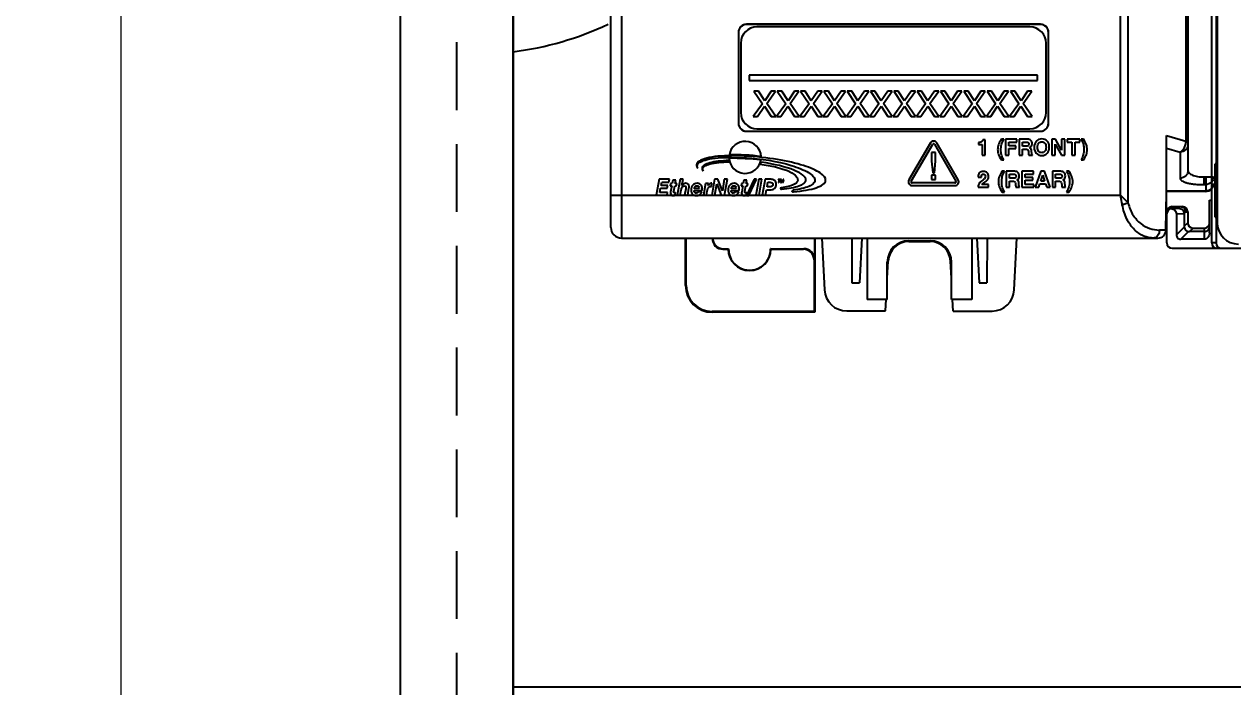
# Model space of a CAD drawing. Header units: inches. Extents: x -38 to 199, y -310 to 64.
# Drawn here: x 87.93 to 92.382, y 52.115 to 54.556 of the extents above; entities that cross this region are included whole.
import ezdxf

# ---------------------------------------------------------------- set-up
doc = ezdxf.new("R2010")
doc.units = ezdxf.units.IN
doc.header["$MEASUREMENT"] = 0
doc.linetypes.add('HIDDEN', pattern=[0.375, 0.25, -0.125])
doc.layers.add('DIMENSION (ANSI)', color=7, linetype='Continuous', lineweight=9)
doc.layers.add('PLC', color=7, linetype='Continuous')
doc.styles.add('Note Text (ANSI)', font='arial.ttf')
doc.dimstyles.new('DIM_0', dxfattribs={"dimscale": 4.75, "dimtxt": 0.065, "dimasz": 0.075, "dimexe": 0.075, "dimexo": 0.125, "dimgap": 0.0625, "dimtad": 0, "dimtih": 1, "dimtoh": 1, "dimrnd": 1e-08, "dimzin": 0, "dimdsep": 46, "dimlunit": 5, "dimtxsty": 'Note Text (ANSI)', "dimblk": 'Filled-1', "dimcen": 0.09, "dimdle": 0.45, "dimclrd": 256, "dimclre": 256, "dimclrt": 256, "dimadec": 0, "dimazin": 1, "dimtm": 1e-09, "dimtfac": 1.263158, "dimtofl": 0, "dimtmove": 0, "dimatfit": 3, "dimfxl": 1, "dimfrac": 2, "dimtolj": 1, "dimtzin": 4, "dimlwd": -1, "dimlwe": -1, "dimarcsym": 0})

# ---------------------------------------------------------------- blocks, each defined once
blk = doc.blocks.new('DI32')
at = {"layer": 'PLC', "color": 7, "linetype": 'Continuous'}
for p, q in [((0.1654, -4.6063), (0.1654, -0.0394)), ((0.1815, -0.8858), (0.1815, -4.6063)), ((0.185, -0.8898), (0.185, -4.5315)), ((0.1794, -4.315), (0.1777, -4.315)), ((0.1777, -4.5118), (0.1777, -4.315)), ((0.1794, -4.315), (0.1794, -4.5118)), ((0.1575, -4.4488), (0.1654, -4.4488)), ((0.1575, -4.5684), (0.1575, -4.4488)), ((0.0197, -4.4724), (0.0571, -4.4724)), ((0.0197, -4.4791), (0.0197, -4.4724)), ((0.0197, -4.4791), (0.044, -4.4785)), ((0.044, -4.4785), (0.05, -4.4724)), ((0.0697, -4.4921), (0.0635, -4.4982)), ((0.0697, -4.4921), (0.0768, -4.4921)), ((0.0768, -4.4921), (0.0768, -4.5315)), ((0, -4.6063), (0, -4.499)), ((0.0353, -4.4988), (0.0635, -4.4982)), ((0.0353, -4.4988), (0.0353, -4.5767)), ((0.0635, -4.4982), (0.0635, -4.5447)), ((0.0635, -4.5447), (0.0768, -4.5315)), ((0.1777, -4.5118), (0.1794, -4.5118)), ((0.0353, -4.5767), (0.0638, -4.5481)), ((0.0798, -4.5641), (0.0513, -4.5927)), ((0.0965, -4.5512), (0.0832, -4.5644)), ((0.1378, -4.5644), (0.0832, -4.5644)), ((0.0965, -4.5512), (0.1378, -4.5512)), ((0.1378, -4.5512), (0.1378, -4.5927)), ((0.0197, -4.626), (1.9961, -4.626)), ((0.1378, -4.5927), (0.0513, -4.5927)), ((0.1815, -4.6063), (0.1654, -4.6063))]:
    blk.add_line(p, q, dxfattribs=at)
for centre, radius, start, end in [((0.0197, -4.4921), 0.0197, 90, 180), ((0.0197, -4.499), 0.0197, 100.9966, 180.0007), ((0.0208, -4.4992), 0.0201, 93.1453, 103.9714), ((0.0571, -4.4921), 0.0197, 0, 90), ((0.05, -4.4921), 0.0197, 0.018, 67.4821), ((0.0965, -4.5315), 0.0197, 180, 269.9956), ((0.1378, -4.5315), 0.0197, 270, 337.5), ((0.2638, -4.5315), 0.0787, 180, 270), ((0.0827, -4.5447), 0.0191, 180.0011, 190.1937), ((0.0834, -4.5446), 0.0199, 190.2786, 259.7214), ((0.0832, -4.5453), 0.0191, 259.8052, 270), ((0.1378, -4.5447), 0.0197, 269.9663, 314.4154), ((0.138, -4.5448), 0.0195, 314.4107, 359.9688), ((0.0197, -4.6063), 0.0197, 180, 270)]:
    blk.add_arc(centre, radius, start, end, dxfattribs=at)
for centre, major_axis, start_param, end_param in [((0.185, -4.6063), (-0.0197, 0), 0, 1.570796), ((0.2012, -4.6063), (0.0197, 0), 3.141593, 4.712389)]:
    blk.add_ellipse(centre, major_axis=major_axis, ratio=0.999848, start_param=start_param, end_param=end_param, dxfattribs=at)
for points, knots in [([(0.0159, -4.4797), (0.0184, -4.4801), (0.0231, -4.4814), (0.0295, -4.4854), (0.0341, -4.4914), (0.0353, -4.4963), (0.0353, -4.4988)], [0, 0, 0, 0, 0.250309, 0.500618, 0.75046, 1, 1, 1, 1]), ([(0.044, -4.4785), (0.0465, -4.4785), (0.0515, -4.4795), (0.058, -4.4838), (0.0625, -4.4904), (0.0635, -4.4956), (0.0635, -4.4982)], [0, 0, 0, 0, 0.244363, 0.491686, 0.744193, 1, 1, 1, 1]), ([(0.0353, -4.5767), (0.0353, -4.5788), (0.0359, -4.583), (0.0393, -4.5886), (0.0449, -4.592), (0.0492, -4.5927), (0.0513, -4.5927)], [0, 0, 0, 0, 0.25036, 0.5, 0.74964, 1, 1, 1, 1]), ([(0.1575, -4.5684), (0.1575, -4.5713), (0.1567, -4.5771), (0.1529, -4.585), (0.1464, -4.591), (0.1406, -4.5927), (0.1378, -4.5927)], [0, 0, 0, 0, 0.250744, 0.501235, 0.751071, 1, 1, 1, 1])]:
    blk.add_open_spline(points, degree=3, knots=knots, dxfattribs=at)
blk.add_open_spline([(0.05, -4.4724), (0.0526, -4.4724), (0.0552, -4.473), (0.0576, -4.4739)], degree=3, dxfattribs=at)
blk = doc.blocks.new('Filled-1')
at = {"color": 0}
for p, q in [((0, 0), (-1, 0.25)), ((-1, 0.25), (-1, -0.25)), ((-1, 0), (0, 0)), ((-1, -0.25), (0, 0))]:
    blk.add_line(p, q, dxfattribs=at)
blk.add_solid([(-1, -0.25), (0, 0), (-1, 0.25)], dxfattribs=at)
blk = doc.blocks.new('*D96')
at = {"layer": 'DEFPOINTS', "color": 0, "transparency": 16777216}
for p in [(89.7304, 59.8646), (88.2858, 25.3646), (89.7304, 25.3646)]:
    blk.add_point(p, dxfattribs=at)
at = {"layer": 'DIMENSION (ANSI)', "transparency": 16777216}
for p, q in [((89.1366, 59.8646), (87.9296, 59.8646)), ((88.2858, 59.5083), (88.2858, 43.0692)), ((88.2858, 25.7208), (88.2858, 42.16)), ((89.1366, 25.3646), (87.9296, 25.3646))]:
    blk.add_line(p, q, dxfattribs=at)
at = {"layer": 'DIMENSION (ANSI)', "transparency": 16777216, "xscale": 0.35625, "yscale": 0.35625, "zscale": 0.35625}
for p, rotation in [((88.2858, 59.8646), 90), ((88.2858, 25.3646), 270)]:
    blk.add_blockref('Filled-1', p, dxfattribs=dict(at, rotation=rotation))
at = {"layer": 'DIMENSION (ANSI)', "transparency": 16777216, "insert": (88.2858, 42.6146), "char_height": 0.30875, "attachment_point": 5, "style": 'Note Text (ANSI)'}
blk.add_mtext('\\A1;36"', dxfattribs=at)

msp = doc.modelspace()

# ---------------------------------------------------------------- linework, layer by layer
for p, q in [((89.31536, 39.98054), (89.31536, 59.86457)), ((89.73036, 26.23957), (89.73036, 59.86457))]:
    msp.add_line(p, q)
at = {"linetype": 'HIDDEN'}
msp.add_line((89.52286, 25.36457), (89.52286, 59.86457), dxfattribs=at)
for points in [[(89.73036, 59.86457), (89.73036, 25.36457)], [(89.73036, 52.11457), (124.73036, 52.11457), (124.73036, 59.86457)], [(89.73036, 52.11457), (124.73036, 52.11457), (124.73036, 50.11457), (89.73036, 50.11457), (89.73036, 52.11457)]]:
    msp.add_lwpolyline(points)
msp.add_arc((89.59408, 55.58073), 1.134, 276.90225, 295.40475)
at = {"layer": 'PLC', "linetype": 'Continuous'}
for p, q in [((90.09039, 53.80757), (90.09039, 58.3745)), ((92.20858, 56.05336), (92.20858, 54.125)), ((92.21638, 56.06576), (92.21638, 54.01723)), ((90.12976, 56.02607), (90.12976, 53.7682)), ((91.96725, 53.92568), (91.96725, 56.02607)), ((91.99622, 53.89734), (91.99622, 56.04056)), ((91.67291, 54.55594), (90.59023, 54.55594)), ((91.67291, 54.5556), (90.59023, 54.5556)), ((91.63384, 54.54625), (90.62884, 54.54625)), ((90.56036, 54.52607), (90.56036, 54.19143)), ((90.56071, 54.52607), (90.56071, 54.19143)), ((91.70244, 54.19143), (91.70244, 54.52607)), ((91.70278, 54.19143), (91.70278, 54.52607)), ((90.56884, 54.48625), (90.56884, 54.23125)), ((91.69384, 54.23125), (91.69384, 54.48625)), ((90.60034, 54.36875), (90.60034, 54.34875)), ((91.66234, 54.36875), (90.60034, 54.36875)), ((91.66234, 54.34875), (91.66234, 54.36875)), ((90.60034, 54.34875), (91.66234, 54.34875)), ((90.61766, 54.30893), (90.64879, 54.26335)), ((90.63414, 54.30893), (90.61766, 54.30893)), ((90.65725, 54.27364), (90.63414, 54.30893)), ((90.68105, 54.30893), (90.65725, 54.27364)), ((90.66495, 54.26385), (90.69702, 54.30893)), ((90.69702, 54.30893), (90.68105, 54.30893)), ((90.70353, 54.30893), (90.73465, 54.26335)), ((90.72, 54.30893), (90.70353, 54.30893)), ((90.74311, 54.27364), (90.72, 54.30893)), ((90.76692, 54.30893), (90.74311, 54.27364)), ((90.75082, 54.26385), (90.78289, 54.30893)), ((90.78289, 54.30893), (90.76692, 54.30893)), ((90.78939, 54.30893), (90.82052, 54.26335)), ((90.80587, 54.30893), (90.78939, 54.30893)), ((90.82898, 54.27364), (90.80587, 54.30893)), ((90.85278, 54.30893), (90.82898, 54.27364)), ((90.83668, 54.26385), (90.86875, 54.30893)), ((90.86875, 54.30893), (90.85278, 54.30893)), ((90.87526, 54.30893), (90.90638, 54.26335)), ((90.89174, 54.30893), (90.87526, 54.30893)), ((90.91484, 54.27364), (90.89174, 54.30893)), ((90.93865, 54.30893), (90.91484, 54.27364)), ((90.92255, 54.26385), (90.95462, 54.30893)), ((90.95462, 54.30893), (90.93865, 54.30893)), ((90.96112, 54.30893), (90.99225, 54.26335)), ((90.9776, 54.30893), (90.96112, 54.30893)), ((91.00071, 54.27364), (90.9776, 54.30893)), ((91.02451, 54.30893), (91.00071, 54.27364)), ((91.00841, 54.26385), (91.04049, 54.30893)), ((91.04049, 54.30893), (91.02451, 54.30893)), ((91.04699, 54.30893), (91.07811, 54.26335)), ((91.06347, 54.30893), (91.04699, 54.30893)), ((91.08658, 54.27364), (91.06347, 54.30893)), ((91.11038, 54.30893), (91.08658, 54.27364)), ((91.09428, 54.26385), (91.12635, 54.30893)), ((91.12635, 54.30893), (91.11038, 54.30893)), ((91.13285, 54.30893), (91.16398, 54.26335)), ((91.14933, 54.30893), (91.13285, 54.30893)), ((91.17244, 54.27364), (91.14933, 54.30893)), ((91.19624, 54.30893), (91.17244, 54.27364)), ((91.18014, 54.26385), (91.21222, 54.30893)), ((91.21222, 54.30893), (91.19624, 54.30893)), ((91.21872, 54.30893), (91.24985, 54.26335)), ((91.2352, 54.30893), (91.21872, 54.30893)), ((91.25831, 54.27364), (91.2352, 54.30893)), ((91.28211, 54.30893), (91.25831, 54.27364)), ((91.26601, 54.26385), (91.29808, 54.30893)), ((91.29808, 54.30893), (91.28211, 54.30893)), ((91.30459, 54.30893), (91.33571, 54.26335)), ((91.32106, 54.30893), (91.30459, 54.30893)), ((91.34417, 54.27364), (91.32106, 54.30893)), ((91.36797, 54.30893), (91.34417, 54.27364)), ((91.35187, 54.26385), (91.38395, 54.30893)), ((91.38395, 54.30893), (91.36797, 54.30893)), ((91.39045, 54.30893), (91.42158, 54.26335)), ((91.40693, 54.30893), (91.39045, 54.30893)), ((91.43004, 54.27364), (91.40693, 54.30893)), ((91.45384, 54.30893), (91.43004, 54.27364)), ((91.43774, 54.26385), (91.46981, 54.30893)), ((91.46981, 54.30893), (91.45384, 54.30893)), ((91.47632, 54.30893), (91.50744, 54.26335)), ((91.4928, 54.30893), (91.47632, 54.30893)), ((91.5159, 54.27364), (91.4928, 54.30893)), ((91.53971, 54.30893), (91.5159, 54.27364)), ((91.52361, 54.26385), (91.55568, 54.30893)), ((91.55568, 54.30893), (91.53971, 54.30893)), ((91.56218, 54.30893), (91.59331, 54.26335)), ((91.57866, 54.30893), (91.56218, 54.30893)), ((91.60177, 54.27364), (91.57866, 54.30893)), ((91.62557, 54.30893), (91.60177, 54.27364)), ((91.60947, 54.26385), (91.64154, 54.30893)), ((91.64154, 54.30893), (91.62557, 54.30893)), ((90.64879, 54.26335), (90.61501, 54.21593)), ((90.63098, 54.21593), (90.65662, 54.25375)), ((90.65662, 54.25375), (90.68111, 54.21593)), ((90.69797, 54.21593), (90.66495, 54.26385)), ((90.73465, 54.26335), (90.70087, 54.21593)), ((90.71685, 54.21593), (90.74248, 54.25375)), ((90.74248, 54.25375), (90.76698, 54.21593)), ((90.78384, 54.21593), (90.75082, 54.26385)), ((90.82052, 54.26335), (90.78674, 54.21593)), ((90.80271, 54.21593), (90.82835, 54.25375)), ((90.82835, 54.25375), (90.85284, 54.21593)), ((90.8697, 54.21593), (90.83668, 54.26385)), ((90.90638, 54.26335), (90.87261, 54.21593)), ((90.88858, 54.21593), (90.91421, 54.25375)), ((90.91421, 54.25375), (90.93871, 54.21593)), ((90.95557, 54.21593), (90.92255, 54.26385)), ((90.99225, 54.26335), (90.95847, 54.21593)), ((90.97444, 54.21593), (91.00008, 54.25375)), ((91.00008, 54.25375), (91.02458, 54.21593)), ((91.04143, 54.21593), (91.00841, 54.26385)), ((91.07811, 54.26335), (91.04434, 54.21593)), ((91.06031, 54.21593), (91.08594, 54.25375)), ((91.08594, 54.25375), (91.11044, 54.21593)), ((91.1273, 54.21593), (91.09428, 54.26385)), ((91.16398, 54.26335), (91.1302, 54.21593)), ((91.14618, 54.21593), (91.17181, 54.25375)), ((91.17181, 54.25375), (91.19631, 54.21593)), ((91.21316, 54.21593), (91.18014, 54.26385)), ((91.24985, 54.26335), (91.21607, 54.21593)), ((91.23204, 54.21593), (91.25767, 54.25375)), ((91.25767, 54.25375), (91.28217, 54.21593)), ((91.29903, 54.21593), (91.26601, 54.26385)), ((91.33571, 54.26335), (91.30193, 54.21593)), ((91.31791, 54.21593), (91.34354, 54.25375)), ((91.34354, 54.25375), (91.36804, 54.21593)), ((91.38489, 54.21593), (91.35187, 54.26385)), ((91.42158, 54.26335), (91.3878, 54.21593)), ((91.40377, 54.21593), (91.42941, 54.25375)), ((91.42941, 54.25375), (91.4539, 54.21593)), ((91.47076, 54.21593), (91.43774, 54.26385)), ((91.50744, 54.26335), (91.47366, 54.21593)), ((91.48964, 54.21593), (91.51527, 54.25375)), ((91.51527, 54.25375), (91.53977, 54.21593)), ((91.55663, 54.21593), (91.52361, 54.26385)), ((91.59331, 54.26335), (91.55953, 54.21593)), ((91.5755, 54.21593), (91.60114, 54.25375)), ((91.60114, 54.25375), (91.62563, 54.21593)), ((91.64249, 54.21593), (91.60947, 54.26385)), ((90.61501, 54.21593), (90.63098, 54.21593)), ((90.68111, 54.21593), (90.69797, 54.21593)), ((90.70087, 54.21593), (90.71685, 54.21593)), ((90.76698, 54.21593), (90.78384, 54.21593)), ((90.78674, 54.21593), (90.80271, 54.21593)), ((90.85284, 54.21593), (90.8697, 54.21593)), ((90.87261, 54.21593), (90.88858, 54.21593)), ((90.93871, 54.21593), (90.95557, 54.21593)), ((90.95847, 54.21593), (90.97444, 54.21593)), ((91.02458, 54.21593), (91.04143, 54.21593)), ((91.04434, 54.21593), (91.06031, 54.21593)), ((91.11044, 54.21593), (91.1273, 54.21593)), ((91.1302, 54.21593), (91.14618, 54.21593)), ((91.19631, 54.21593), (91.21316, 54.21593)), ((91.21607, 54.21593), (91.23204, 54.21593)), ((91.28217, 54.21593), (91.29903, 54.21593)), ((91.30193, 54.21593), (91.31791, 54.21593)), ((91.36804, 54.21593), (91.38489, 54.21593)), ((91.3878, 54.21593), (91.40377, 54.21593)), ((91.4539, 54.21593), (91.47076, 54.21593)), ((91.47366, 54.21593), (91.48964, 54.21593)), ((91.53977, 54.21593), (91.55663, 54.21593)), ((91.55953, 54.21593), (91.5755, 54.21593)), ((91.62563, 54.21593), (91.64249, 54.21593)), ((90.59023, 54.1619), (91.67291, 54.1619)), ((90.59023, 54.16155), (91.67291, 54.16155)), ((90.62884, 54.17125), (91.63384, 54.17125)), ((92.13764, 53.93715), (92.13764, 54.14574)), ((92.13764, 54.14574), (92.20858, 54.125)), ((91.26743, 54.1186), (91.18869, 53.98222)), ((91.19722, 53.9773), (91.27596, 54.11368)), ((91.28278, 54.11368), (91.36152, 53.9773)), ((91.37004, 53.98222), (91.2913, 54.1186)), ((91.44447, 54.12054), (91.44447, 54.11269)), ((91.44447, 54.11269), (91.4577, 54.11269)), ((91.4577, 54.11269), (91.4577, 54.07332)), ((91.46904, 54.13037), (91.46018, 54.13037)), ((91.46904, 54.07332), (91.46904, 54.13037)), ((91.53784, 54.13237), (91.5291, 54.13237)), ((91.54457, 54.13237), (91.54457, 54.07332)), ((91.58607, 54.13237), (91.54457, 54.13237)), ((91.5566, 54.1084), (91.5566, 54.12179)), ((91.5566, 54.12179), (91.58607, 54.12179)), ((91.58238, 54.1084), (91.5566, 54.1084)), ((91.5566, 54.07332), (91.5566, 54.09781)), ((91.5566, 54.09781), (91.58238, 54.09781)), ((91.58238, 54.09781), (91.58238, 54.1084)), ((91.58607, 54.12179), (91.58607, 54.13237)), ((91.59425, 54.13237), (91.59425, 54.07332)), ((91.6248, 54.13237), (91.59425, 54.13237)), ((91.60628, 54.10643), (91.60628, 54.12179)), ((91.60628, 54.12179), (91.62283, 54.12179)), ((91.62195, 54.10643), (91.60628, 54.10643)), ((91.60628, 54.07332), (91.60628, 54.09585)), ((91.60628, 54.09585), (91.61983, 54.09585)), ((91.63625, 54.09947), (91.63298, 54.10114)), ((91.71517, 54.13237), (91.71517, 54.07332)), ((91.72775, 54.13237), (91.71517, 54.13237)), ((91.72719, 54.07332), (91.72719, 54.11385)), ((91.72719, 54.11385), (91.75033, 54.07332)), ((91.75069, 54.09196), (91.72775, 54.13237)), ((91.75069, 54.13237), (91.75069, 54.09196)), ((91.76271, 54.13237), (91.75069, 54.13237)), ((91.76271, 54.07332), (91.76271, 54.13237)), ((91.77153, 54.13237), (91.77153, 54.12179)), ((91.81844, 54.13237), (91.77153, 54.13237)), ((91.77153, 54.12179), (91.78897, 54.12179)), ((91.78897, 54.12179), (91.78897, 54.07332)), ((91.801, 54.07332), (91.801, 54.12179)), ((91.801, 54.12179), (91.81844, 54.12179)), ((91.81844, 54.12179), (91.81844, 54.13237)), ((91.83103, 54.13237), (91.82229, 54.13237)), ((92.13764, 54.09962), (92.18736, 54.08508)), ((92.21638, 54.125), (92.20858, 54.125)), ((90.53523, 54.06555), (90.58964, 54.06371)), ((90.58143, 54.07049), (90.53575, 54.07168)), ((91.27218, 54.08304), (91.27218, 54.05176)), ((91.28674, 54.08304), (91.27218, 54.08304)), ((91.27218, 54.05176), (91.27592, 54.00867)), ((91.283, 54.00867), (91.28674, 54.05176)), ((91.28674, 54.05176), (91.28674, 54.08304)), ((91.4577, 54.07332), (91.46904, 54.07332)), ((91.5291, 54.05596), (91.53784, 54.05596)), ((91.54457, 54.07332), (91.5566, 54.07332)), ((91.59425, 54.07332), (91.60628, 54.07332)), ((91.62837, 54.08771), (91.62853, 54.08274)), ((91.62969, 54.07332), (91.64316, 54.07332)), ((91.64316, 54.07332), (91.64316, 54.07528)), ((91.71517, 54.07332), (91.72719, 54.07332)), ((91.75033, 54.07332), (91.76271, 54.07332)), ((91.78897, 54.07332), (91.801, 54.07332)), ((91.82229, 54.05596), (91.83103, 54.05596)), ((92.18736, 54.08508), (92.18736, 53.98884)), ((91.27592, 54.00867), (91.283, 54.00867)), ((91.54078, 54.01426), (91.53204, 54.01426)), ((91.54723, 54.01426), (91.54723, 53.95521)), ((91.57778, 54.01426), (91.54723, 54.01426)), ((91.55926, 53.98832), (91.55926, 54.00368)), ((91.55926, 54.00368), (91.57582, 54.00368)), ((91.60461, 54.01426), (91.60461, 53.95521)), ((91.64746, 54.01426), (91.60461, 54.01426)), ((91.61663, 53.99153), (91.61663, 54.00368)), ((91.61663, 54.00368), (91.64746, 54.00368)), ((91.64746, 54.00368), (91.64746, 54.01426)), ((91.67457, 54.01426), (91.65364, 53.95521)), ((91.68816, 54.01426), (91.67457, 54.01426)), ((91.70909, 53.95521), (91.68816, 54.01426)), ((91.71682, 54.01426), (91.71682, 53.95521)), ((91.74737, 54.01426), (91.71682, 54.01426)), ((91.72885, 53.98832), (91.72885, 54.00368)), ((91.72885, 54.00368), (91.74541, 54.00368)), ((91.77796, 54.01426), (91.76922, 54.01426)), ((90.26797, 53.98473), (90.25747, 53.92568)), ((90.30662, 53.98473), (90.26797, 53.98473)), ((90.27555, 53.9614), (90.27772, 53.97383)), ((90.30041, 53.9614), (90.27555, 53.9614)), ((90.27772, 53.97383), (90.30462, 53.97383)), ((90.29856, 53.95162), (90.30041, 53.9614)), ((90.30462, 53.97383), (90.30662, 53.98473)), ((90.30991, 53.96878), (90.30843, 53.96052)), ((90.30843, 53.96052), (90.31456, 53.96052)), ((90.31608, 53.96878), (90.30991, 53.96878)), ((90.31456, 53.96052), (90.31075, 53.93907)), ((90.31841, 53.98104), (90.31608, 53.96878)), ((90.32959, 53.98104), (90.31841, 53.98104)), ((90.32242, 53.94087), (90.32607, 53.96052)), ((90.32607, 53.96052), (90.33208, 53.96052)), ((90.32727, 53.96878), (90.32959, 53.98104)), ((90.33352, 53.96878), (90.32727, 53.96878)), ((90.33208, 53.96052), (90.33352, 53.96878)), ((90.34539, 53.98473), (90.33481, 53.92568)), ((90.35674, 53.98473), (90.34539, 53.98473)), ((90.35241, 53.9618), (90.35674, 53.98473)), ((90.43945, 53.96878), (90.43163, 53.92568)), ((90.45011, 53.96878), (90.43945, 53.96878)), ((90.44871, 53.9614), (90.45011, 53.96878)), ((90.45793, 53.95867), (90.46134, 53.95815)), ((90.46306, 53.96994), (90.46114, 53.97006)), ((90.46134, 53.95815), (90.46306, 53.96994)), ((90.4726, 53.98473), (90.46214, 53.92568)), ((90.48467, 53.98473), (90.4726, 53.98473)), ((90.47368, 53.92568), (90.48066, 53.96854)), ((90.48066, 53.96854), (90.49726, 53.92568)), ((90.50127, 53.94183), (90.48467, 53.98473)), ((90.50816, 53.98473), (90.50127, 53.94183)), ((90.51971, 53.98473), (90.50816, 53.98473)), ((90.50929, 53.92568), (90.51971, 53.98473)), ((90.57187, 53.96878), (90.57039, 53.96052)), ((90.57039, 53.96052), (90.57652, 53.96052)), ((90.57804, 53.96878), (90.57187, 53.96878)), ((90.57652, 53.96052), (90.57271, 53.93907)), ((90.58037, 53.98104), (90.57804, 53.96878)), ((90.59155, 53.98104), (90.58037, 53.98104)), ((90.58438, 53.94087), (90.58803, 53.96052)), ((90.58803, 53.96052), (90.59404, 53.96052)), ((90.58923, 53.96878), (90.59155, 53.98104)), ((90.59548, 53.96878), (90.58923, 53.96878)), ((90.61878, 53.98473), (90.59059, 53.92443)), ((90.59404, 53.96052), (90.59548, 53.96878)), ((90.59921, 53.92443), (90.6274, 53.98473)), ((90.6274, 53.98473), (90.61878, 53.98473)), ((90.63501, 53.98473), (90.62443, 53.92568)), ((90.647, 53.98473), (90.63501, 53.98473)), ((90.63642, 53.92568), (90.647, 53.98473)), ((90.65887, 53.98473), (90.64832, 53.92568)), ((90.67952, 53.98473), (90.65887, 53.98473)), ((90.66612, 53.95639), (90.66921, 53.97383)), ((90.66921, 53.97383), (90.67687, 53.97383)), ((90.7071, 53.9845), (90.70684, 53.98314)), ((90.70684, 53.98314), (90.71022, 53.98314)), ((90.7151, 53.9845), (90.7071, 53.9845)), ((90.71022, 53.98314), (90.70808, 53.97328)), ((90.70808, 53.97328), (90.70964, 53.97328)), ((90.70964, 53.97328), (90.71176, 53.98314)), ((90.71176, 53.98314), (90.71481, 53.98314)), ((90.71678, 53.9845), (90.7144, 53.97328)), ((90.7144, 53.97328), (90.71587, 53.97328)), ((90.71481, 53.98314), (90.7151, 53.9845)), ((90.71587, 53.97328), (90.71775, 53.98263)), ((90.71881, 53.9845), (90.71678, 53.9845)), ((90.71775, 53.98263), (90.71893, 53.97328)), ((90.72003, 53.97498), (90.71881, 53.9845)), ((90.71893, 53.97328), (90.72051, 53.97328)), ((90.72513, 53.9845), (90.72003, 53.97498)), ((90.72051, 53.97328), (90.72554, 53.98263)), ((90.72554, 53.98263), (90.72345, 53.97328)), ((90.72345, 53.97328), (90.72495, 53.97328)), ((90.72495, 53.97328), (90.72732, 53.9845)), ((90.72732, 53.9845), (90.72513, 53.9845)), ((91.35811, 53.97139), (91.20063, 53.97139)), ((91.20063, 53.96155), (91.35811, 53.96155)), ((91.27218, 54.00005), (91.27218, 53.98461)), ((91.28674, 54.00005), (91.27218, 54.00005)), ((91.27218, 53.98461), (91.28674, 53.98461)), ((91.28674, 53.98461), (91.28674, 54.00005)), ((91.4436, 53.99454), (91.44364, 53.99253)), ((91.44364, 53.99253), (91.45526, 53.99253)), ((91.48189, 53.96523), (91.45719, 53.96523)), ((91.46356, 53.97108), (91.46777, 53.97405)), ((91.48189, 53.95521), (91.48189, 53.96523)), ((91.57494, 53.98832), (91.55926, 53.98832)), ((91.55926, 53.95521), (91.55926, 53.97774)), ((91.55926, 53.97774), (91.57281, 53.97774)), ((91.58135, 53.9696), (91.58151, 53.96463)), ((91.58923, 53.98136), (91.58596, 53.98303)), ((91.64478, 53.99153), (91.61663, 53.99153)), ((91.61663, 53.96579), (91.61663, 53.98094)), ((91.61663, 53.98094), (91.64478, 53.98094)), ((91.64883, 53.96579), (91.61663, 53.96579)), ((91.64478, 53.98094), (91.64478, 53.99153)), ((91.64883, 53.95521), (91.64883, 53.96579)), ((91.66639, 53.95521), (91.67048, 53.96763)), ((91.67048, 53.96763), (91.69185, 53.96763)), ((91.67392, 53.97822), (91.6811, 54.00023)), ((91.68844, 53.97822), (91.67392, 53.97822)), ((91.6811, 54.00023), (91.68844, 53.97822)), ((91.69185, 53.96763), (91.69594, 53.95521)), ((91.74453, 53.98832), (91.72885, 53.98832)), ((91.72885, 53.95521), (91.72885, 53.97774)), ((91.72885, 53.97774), (91.7424, 53.97774)), ((91.75094, 53.9696), (91.7511, 53.96463)), ((91.75882, 53.98136), (91.75555, 53.98303)), ((92.27439, 53.9935), (92.28185, 53.9936)), ((92.2744, 53.96512), (92.28185, 53.96521)), ((92.28185, 53.9936), (92.31086, 53.9936)), ((92.28185, 53.96521), (92.28185, 53.94138)), ((90.09039, 53.92568), (90.12976, 53.92568)), ((90.12976, 53.92568), (91.96725, 53.92568)), ((90.27118, 53.93658), (90.27379, 53.95162)), ((90.29945, 53.93658), (90.27118, 53.93658)), ((90.27379, 53.95162), (90.29856, 53.95162)), ((90.29764, 53.92568), (90.29945, 53.93658)), ((90.3219, 53.9369), (90.32242, 53.94087)), ((90.32731, 53.92568), (90.32911, 53.93562)), ((90.34627, 53.92568), (90.34992, 53.94584)), ((90.36632, 53.94953), (90.36211, 53.92568)), ((90.37366, 53.92568), (90.37839, 53.95206)), ((90.39723, 53.94163), (90.39739, 53.9438)), ((90.39739, 53.9438), (90.42634, 53.9438)), ((90.41559, 53.95126), (90.39783, 53.95126)), ((90.42533, 53.93815), (90.41279, 53.93815)), ((90.44317, 53.92568), (90.4459, 53.94087)), ((90.5335, 53.94163), (90.53366, 53.9438)), ((90.53366, 53.9438), (90.56261, 53.9438)), ((90.55186, 53.95126), (90.5341, 53.95126)), ((90.56161, 53.93815), (90.54906, 53.93815)), ((90.58386, 53.9369), (90.58438, 53.94087)), ((90.58927, 53.92568), (90.59107, 53.93562)), ((90.59059, 53.92443), (90.59921, 53.92443)), ((90.66047, 53.92568), (90.66408, 53.94548)), ((90.66408, 53.94548), (90.67583, 53.94548)), ((90.67434, 53.95639), (90.66612, 53.95639)), ((91.44304, 53.95709), (91.44304, 53.95521)), ((91.44304, 53.95521), (91.48189, 53.95521)), ((91.53204, 53.93785), (91.54078, 53.93785)), ((91.54723, 53.95521), (91.55926, 53.95521)), ((91.58268, 53.95521), (91.59615, 53.95521)), ((91.59615, 53.95521), (91.59615, 53.95717)), ((91.60461, 53.95521), (91.64883, 53.95521)), ((91.65364, 53.95521), (91.66639, 53.95521)), ((91.69594, 53.95521), (91.70909, 53.95521)), ((91.71682, 53.95521), (91.72885, 53.95521)), ((91.75226, 53.95521), (91.76573, 53.95521)), ((91.76573, 53.95521), (91.76573, 53.95717)), ((91.76922, 53.93785), (91.77796, 53.93785)), ((92.13519, 53.79721), (92.13764, 53.93715)), ((92.28185, 53.94138), (92.13764, 53.94134)), ((92.28134, 53.93986), (92.13764, 53.93982)), ((92.13705, 53.81938), (92.13705, 53.90332)), ((92.1352, 53.79772), (92.11103, 53.79772)), ((92.13705, 53.81938), (92.13558, 53.81938)), ((90.12976, 53.7682), (92.10567, 53.7682)), ((90.36539, 53.59339), (90.36539, 53.7682)), ((90.36814, 53.59339), (90.36814, 53.7682)), ((90.46382, 53.7682), (90.46382, 53.76662)), ((90.46382, 53.76662), (90.46533, 53.76813)), ((90.84053, 53.7682), (90.84053, 53.6894)), ((90.84177, 53.7682), (90.84177, 53.49497)), ((90.86751, 53.7682), (90.87752, 53.57742)), ((90.97766, 53.7682), (90.97838, 53.60284)), ((91.01497, 53.7682), (91.0063, 53.60284)), ((91.03409, 53.7682), (91.03409, 53.54221)), ((91.18764, 53.75835), (91.26638, 53.75835)), ((91.18764, 53.75516), (91.26638, 53.75516)), ((91.41992, 53.7682), (91.41992, 53.54221)), ((91.43905, 53.7682), (91.44771, 53.60284)), ((91.47635, 53.7682), (91.47563, 53.60284)), ((91.57646, 53.5769), (91.5865, 53.7682)), ((90.50318, 53.72725), (90.50469, 53.72876)), ((90.50318, 53.72725), (90.52287, 53.72725)), ((90.50469, 53.72876), (90.5244, 53.72876)), ((90.67883, 53.72876), (90.80117, 53.72876)), ((90.68035, 53.72725), (90.79966, 53.72725)), ((90.80117, 53.72876), (90.79966, 53.72725)), ((90.84053, 53.6894), (90.83902, 53.68789)), ((90.83902, 53.68789), (90.83902, 53.49772)), ((91.1089, 53.62092), (91.11218, 53.68357)), ((91.1089, 53.54221), (91.1089, 53.67961)), ((91.34512, 53.62092), (91.34183, 53.68357)), ((91.34512, 53.54221), (91.34512, 53.67961)), ((90.97838, 53.60284), (91.0063, 53.60284)), ((91.44771, 53.60284), (91.47563, 53.60284)), ((90.36539, 53.59339), (90.36814, 53.59339)), ((91.1089, 53.54221), (91.03409, 53.54221)), ((91.10254, 53.4998), (91.10476, 53.54221)), ((91.41992, 53.54221), (91.34512, 53.54221)), ((91.3515, 53.49928), (91.34925, 53.54221)), ((90.46382, 53.49497), (90.46382, 53.49772)), ((90.83902, 53.49772), (90.46382, 53.49772)), ((90.84177, 53.49497), (90.46382, 53.49497)), ((90.83902, 53.49772), (90.84177, 53.49497)), ((90.95933, 53.4998), (91.10254, 53.4998)), ((91.3515, 53.49928), (91.49466, 53.49928))]:
    msp.add_line(p, q, dxfattribs=at)
for centre, radius, start, end in [((90.59023, 54.52607), 0.02987, 90, 180), ((90.59023, 54.52607), 0.02953, 90, 180), ((90.62884, 54.48625), 0.06, 90, 180), ((91.63384, 54.48625), 0.06, 0, 90), ((91.67291, 54.52607), 0.02987, 0, 90), ((91.67291, 54.52607), 0.02953, 0, 90), ((90.62884, 54.23125), 0.06, 180, 270), ((91.63384, 54.23125), 0.06, 270, 0), ((90.59023, 54.19143), 0.02987, 180, 270), ((90.59023, 54.19143), 0.02953, 180, 270), ((91.67291, 54.19143), 0.02987, 270, 0), ((91.67291, 54.19143), 0.02953, 270, 0), ((90.5852, 54.06539), 0.05896, 3.18834, 170.95263), ((91.27937, 54.11171), 0.01378, 30, 150), ((91.27937, 54.11171), 0.00394, 30, 150), ((90.5852, 54.06539), 0.0606, 190.822, 195.78088), ((90.51504, 52.81201), 1.25058, 84.10885, 89.48377), ((90.5852, 54.06539), 0.05896, 182.77366, 350.81896), ((90.54978, 53.37334), 0.70169, 82.27817, 91.86279), ((90.5852, 54.06539), 0.06119, 336.07492, 342.91136), ((91.20063, 53.97533), 0.01378, 150, 270), ((91.20063, 53.97533), 0.00394, 150, 270), ((91.35811, 53.97533), 0.01378, 270, 30), ((91.35811, 53.97533), 0.00394, 270, 30), ((91.4693, 53.95472), 0.02658, 138.48443, 157.64158), ((92.28134, 53.96939), 0.02953, 269.99973, 359.99973), ((90.12976, 53.80757), 0.03937, 180, 270), ((92.10567, 53.79772), 0.02953, 269.69689, 358.99468), ((91.18764, 53.67961), 0.07874, 90, 180), ((91.26638, 53.67961), 0.07874, 0, 90), ((90.67808, 53.57205), 0.21949, 134.4405, 135.00136), ((90.60161, 53.72725), 0.07874, 180, 0), ((90.60161, 53.72725), 0.07723, 178.87828, 1.12172), ((90.52514, 53.57205), 0.21949, 44.99864, 45.5595), ((90.46382, 53.59339), 0.09843, 180, 270), ((90.46382, 53.59339), 0.09568, 180, 270)]:
    msp.add_arc(centre, radius, start, end, dxfattribs=at)
for centre, major_axis, ratio, start_param, end_param in [((90.50319, 53.76663), (0.02785, 0.02785), 0.9996955, 2.3563468, 3.9268385), ((90.5047, 53.76814), (0.02785, 0.02785), 0.9996955, 2.3563468, 3.9268385), ((91.18764, 53.67961), (0, 0.07556), 1, 0, 1.5183604), ((91.26638, 53.67961), (0, 0.07556), 1, -1.5183604, 0), ((90.79964, 53.68788), (0.02785, 0.02785), 0.9996955, -0.7852459, 0.7852459), ((90.80116, 53.68939), (0.02785, 0.02785), 0.9996955, -0.7852459, 0.7852459), ((90.95933, 53.58171), (0, 0.08192), 1, -4.659953, -3.1415926), ((91.49466, 53.5812), (0, 0.08192), 1, -3.1415927, -1.6232323)]:
    msp.add_ellipse(centre, major_axis=major_axis, ratio=ratio, start_param=start_param, end_param=end_param, dxfattribs=at)
for points in [[(91.45325, 54.12157), (91.45148, 54.12086), (91.44856, 54.12054), (91.44447, 54.12054)], [(91.45758, 54.12443), (91.45645, 54.12323), (91.45501, 54.12227), (91.45325, 54.12157)], [(91.46018, 54.13037), (91.45954, 54.1276), (91.4587, 54.12563), (91.45758, 54.12443)], [(91.51808, 54.11204), (91.51615, 54.10627), (91.51519, 54.10034), (91.51519, 54.0942)], [(91.51519, 54.0942), (91.51519, 54.08815), (91.51607, 54.08234), (91.5179, 54.07672)], [(91.5291, 54.13237), (91.52369, 54.12455), (91.52, 54.11778), (91.51808, 54.11204)], [(91.52713, 54.09312), (91.52713, 54.1003), (91.5279, 54.10683), (91.52943, 54.11272)], [(91.52906, 54.07592), (91.52778, 54.08105), (91.52713, 54.08679), (91.52713, 54.09312)], [(91.52943, 54.11272), (91.53094, 54.11858), (91.53375, 54.12515), (91.53784, 54.13237)], [(91.61983, 54.09585), (91.62079, 54.09585), (91.62199, 54.09565), (91.62347, 54.09523)], [(91.62521, 54.10697), (91.62396, 54.10659), (91.62287, 54.10643), (91.62195, 54.10643)], [(91.62283, 54.12179), (91.62468, 54.12179), (91.62632, 54.1211), (91.62783, 54.1198)], [(91.62347, 54.09523), (91.6266, 54.09436), (91.62823, 54.09188), (91.62837, 54.08771)], [(91.63722, 54.12775), (91.63398, 54.13081), (91.62985, 54.13237), (91.6248, 54.13237)], [(91.63009, 54.11421), (91.63009, 54.11036), (91.62845, 54.10795), (91.62521, 54.10697)], [(91.62783, 54.1198), (91.62933, 54.1185), (91.63009, 54.11661), (91.63009, 54.11421)], [(91.63298, 54.10114), (91.63634, 54.10278), (91.63871, 54.10475), (91.64007, 54.10699)], [(91.63903, 54.09617), (91.63823, 54.09765), (91.63731, 54.09877), (91.63625, 54.09947)], [(91.64212, 54.11529), (91.64212, 54.1205), (91.64047, 54.12467), (91.63722, 54.12775)], [(91.64054, 54.08574), (91.64035, 54.0912), (91.63983, 54.09468), (91.63903, 54.09617)], [(91.64007, 54.10699), (91.64144, 54.10924), (91.64212, 54.112), (91.64212, 54.11529)], [(91.6574, 54.12506), (91.65234, 54.11934), (91.64982, 54.1118), (91.64982, 54.10242)], [(91.64982, 54.10242), (91.64982, 54.09336), (91.65238, 54.08602), (91.6575, 54.08044)], [(91.6778, 54.13365), (91.66926, 54.13365), (91.66244, 54.13077), (91.6574, 54.12506)], [(91.66184, 54.1025), (91.66184, 54.10928), (91.66333, 54.11441), (91.66636, 54.11787)], [(91.66621, 54.08775), (91.66329, 54.09116), (91.66184, 54.09609), (91.66184, 54.1025)], [(91.66636, 54.11787), (91.66938, 54.12131), (91.67323, 54.12307), (91.67788, 54.12307)], [(91.69777, 54.12555), (91.69255, 54.13093), (91.6859, 54.13365), (91.6778, 54.13365)], [(91.67788, 54.12307), (91.68249, 54.12307), (91.68626, 54.12135), (91.68916, 54.11796)], [(91.69356, 54.10338), (91.69356, 54.09685), (91.69203, 54.09176), (91.68905, 54.08812)], [(91.68916, 54.11796), (91.69207, 54.11457), (91.69356, 54.10972), (91.69356, 54.10338)], [(91.70558, 54.10383), (91.70558, 54.11293), (91.70298, 54.12018), (91.69777, 54.12555)], [(91.69805, 54.08121), (91.70306, 54.08731), (91.70558, 54.09484), (91.70558, 54.10383)], [(91.82229, 54.13237), (91.82682, 54.12411), (91.82975, 54.11746), (91.83103, 54.11244)], [(91.83299, 54.09553), (91.83299, 54.08811), (91.83223, 54.08145), (91.83071, 54.0756)], [(91.84218, 54.11172), (91.84033, 54.11738), (91.8366, 54.12427), (91.83103, 54.13237)], [(91.83103, 54.11244), (91.83231, 54.10743), (91.83299, 54.10178), (91.83299, 54.09553)], [(91.84201, 54.07636), (91.84394, 54.08218), (91.84494, 54.08815), (91.84494, 54.09424)], [(91.84494, 54.09424), (91.84494, 54.10026), (91.84402, 54.10607), (91.84218, 54.11172)], [(91.5179, 54.07672), (91.51972, 54.07111), (91.52345, 54.06421), (91.5291, 54.05596)], [(91.53784, 54.05596), (91.53327, 54.06413), (91.53034, 54.07079), (91.52906, 54.07592)], [(91.62853, 54.08274), (91.62869, 54.07797), (91.62905, 54.07484), (91.62969, 54.07332)], [(91.64116, 54.07801), (91.64088, 54.07929), (91.64067, 54.08189), (91.64054, 54.08574)], [(91.64316, 54.07528), (91.64212, 54.0758), (91.64144, 54.07672), (91.64116, 54.07801)], [(91.6575, 54.08044), (91.66265, 54.07484), (91.66942, 54.07207), (91.67784, 54.07207)], [(91.67744, 54.08266), (91.67287, 54.08266), (91.66914, 54.08434), (91.66621, 54.08775)], [(91.68905, 54.08812), (91.68606, 54.08446), (91.68217, 54.08266), (91.67744, 54.08266)], [(91.67784, 54.07207), (91.6863, 54.07207), (91.69303, 54.07512), (91.69805, 54.08121)], [(91.83071, 54.0756), (91.82919, 54.06975), (91.82638, 54.06317), (91.82229, 54.05596)], [(91.83103, 54.05596), (91.8364, 54.06377), (91.84009, 54.07059), (91.84201, 54.07636)], [(90.64113, 54.04057), (90.72164, 54.0293), (90.78105, 54.00766), (90.77899, 53.98144)], [(91.44857, 54.00821), (91.44524, 54.00468), (91.4436, 54.00011), (91.4436, 53.99454)], [(91.46268, 54.01354), (91.45659, 54.01354), (91.4519, 54.01173), (91.44857, 54.00821)], [(91.45742, 54.00148), (91.45875, 54.00315), (91.4606, 54.004), (91.46296, 54.004)], [(91.47665, 54.00867), (91.47311, 54.01189), (91.46845, 54.01354), (91.46268, 54.01354)], [(91.46296, 54.004), (91.46525, 54.004), (91.46705, 54.00319), (91.46836, 54.00166)], [(91.48201, 53.99522), (91.48201, 54.00095), (91.4802, 54.00544), (91.47665, 54.00867)], [(91.53204, 54.01426), (91.52663, 54.00644), (91.52294, 53.99967), (91.52102, 53.99393)], [(91.53237, 53.99461), (91.53388, 54.00047), (91.53669, 54.00704), (91.54078, 54.01426)], [(91.57582, 54.00368), (91.57766, 54.00368), (91.57931, 54.00299), (91.58081, 54.00169)], [(91.5902, 54.00964), (91.58697, 54.0127), (91.58284, 54.01426), (91.57778, 54.01426)], [(91.5951, 53.99718), (91.5951, 54.00239), (91.59346, 54.00656), (91.5902, 54.00964)], [(91.74541, 54.00368), (91.74725, 54.00368), (91.7489, 54.00299), (91.7504, 54.00169)], [(91.75979, 54.00964), (91.75655, 54.0127), (91.75242, 54.01426), (91.74737, 54.01426)], [(91.76469, 53.99718), (91.76469, 54.00239), (91.76305, 54.00656), (91.75979, 54.00964)], [(91.76922, 54.01426), (91.77375, 54.006), (91.77668, 53.99935), (91.77796, 53.99433)], [(91.78911, 53.99361), (91.78726, 53.99927), (91.78354, 54.00616), (91.77796, 54.01426)], [(90.34992, 53.94584), (90.35096, 53.95174), (90.35269, 53.95567), (90.35502, 53.95763)], [(90.35942, 53.96838), (90.35714, 53.96725), (90.35481, 53.96509), (90.35241, 53.9618)], [(90.35502, 53.95763), (90.35698, 53.95927), (90.3591, 53.96012), (90.36143, 53.96012)], [(90.3666, 53.97006), (90.36407, 53.97006), (90.36167, 53.9695), (90.35942, 53.96838)], [(90.36143, 53.96012), (90.36512, 53.96012), (90.36696, 53.95847), (90.36696, 53.95518)], [(90.37552, 53.96675), (90.37325, 53.96894), (90.37029, 53.97006), (90.3666, 53.97006)], [(90.37895, 53.95783), (90.37895, 53.9616), (90.37779, 53.96457), (90.37552, 53.96675)], [(90.37839, 53.95206), (90.37875, 53.95414), (90.37895, 53.95607), (90.37895, 53.95783)], [(90.39215, 53.96299), (90.38793, 53.95827), (90.38584, 53.95226), (90.38584, 53.94492)], [(90.40834, 53.97006), (90.40176, 53.97006), (90.39635, 53.96769), (90.39215, 53.96299)], [(90.39783, 53.95126), (90.39843, 53.95438), (90.39968, 53.95683), (90.40152, 53.95851)], [(90.40152, 53.95851), (90.40336, 53.9602), (90.40549, 53.96108), (90.40789, 53.96108)], [(90.40789, 53.96108), (90.41022, 53.96108), (90.41202, 53.96036), (90.4133, 53.9589)], [(90.42201, 53.96469), (90.41872, 53.96825), (90.41415, 53.97006), (90.40834, 53.97006)], [(90.4133, 53.9589), (90.41455, 53.95747), (90.41531, 53.95494), (90.41559, 53.95126)], [(90.42698, 53.95106), (90.42698, 53.95659), (90.42529, 53.96112), (90.42201, 53.96469)], [(90.45508, 53.96846), (90.45328, 53.96741), (90.45115, 53.96505), (90.44871, 53.9614)], [(90.45148, 53.95626), (90.453, 53.95787), (90.45512, 53.95867), (90.45793, 53.95867)], [(90.46114, 53.97006), (90.45889, 53.97006), (90.45689, 53.9695), (90.45508, 53.96846)], [(90.52842, 53.96299), (90.5242, 53.95827), (90.52212, 53.95226), (90.52212, 53.94492)], [(90.54461, 53.97006), (90.53803, 53.97006), (90.53262, 53.96769), (90.52842, 53.96299)], [(90.5341, 53.95126), (90.5347, 53.95438), (90.53595, 53.95683), (90.53779, 53.95851)], [(90.53779, 53.95851), (90.53964, 53.9602), (90.54176, 53.96108), (90.54417, 53.96108)], [(90.54417, 53.96108), (90.54649, 53.96108), (90.5483, 53.96036), (90.54957, 53.9589)], [(90.55828, 53.96469), (90.55499, 53.96825), (90.55042, 53.97006), (90.54461, 53.97006)], [(90.54957, 53.9589), (90.55082, 53.95747), (90.55158, 53.95494), (90.55186, 53.95126)], [(90.56325, 53.95106), (90.56325, 53.95659), (90.56157, 53.96112), (90.55828, 53.96469)], [(90.68741, 53.96617), (90.68741, 53.95964), (90.68304, 53.95639), (90.67434, 53.95639)], [(90.67687, 53.97383), (90.68389, 53.97383), (90.68741, 53.97126), (90.68741, 53.96617)], [(90.69411, 53.97996), (90.69058, 53.98313), (90.68569, 53.98473), (90.67952, 53.98473)], [(90.6932, 53.95116), (90.69736, 53.95494), (90.69944, 53.96008), (90.69944, 53.96653)], [(90.69944, 53.96653), (90.69944, 53.9723), (90.69764, 53.97679), (90.69411, 53.97996)], [(90.77899, 53.98144), (90.77795, 53.96813), (90.75466, 53.95832), (90.71864, 53.95298)], [(91.44472, 53.96483), (91.4436, 53.9621), (91.44304, 53.95949), (91.44304, 53.95709)], [(91.46043, 53.98147), (91.45506, 53.97762), (91.45138, 53.97457), (91.4494, 53.97233)], [(91.45526, 53.99253), (91.45534, 53.99678), (91.45607, 53.99979), (91.45742, 54.00148)], [(91.45719, 53.96523), (91.45879, 53.96723), (91.46091, 53.96921), (91.46356, 53.97108)], [(91.46849, 53.98904), (91.46725, 53.98696), (91.46457, 53.98443), (91.46043, 53.98147)], [(91.46777, 53.97405), (91.47331, 53.97794), (91.47703, 53.98143), (91.47903, 53.98452)], [(91.46836, 54.00166), (91.4697, 54.00011), (91.47038, 53.9981), (91.47038, 53.9957)], [(91.47038, 53.9957), (91.47038, 53.99333), (91.46974, 53.99113), (91.46849, 53.98904)], [(91.47903, 53.98452), (91.481, 53.98756), (91.48201, 53.99113), (91.48201, 53.99522)], [(91.52102, 53.99393), (91.51909, 53.98816), (91.51813, 53.98223), (91.51813, 53.97609)], [(91.51813, 53.97609), (91.51813, 53.97004), (91.51901, 53.96423), (91.52084, 53.95861)], [(91.52084, 53.95861), (91.52266, 53.953), (91.52639, 53.9461), (91.53204, 53.93785)], [(91.53008, 53.97501), (91.53008, 53.98219), (91.53084, 53.98872), (91.53237, 53.99461)], [(91.532, 53.95781), (91.53072, 53.96294), (91.53008, 53.96868), (91.53008, 53.97501)], [(91.54078, 53.93785), (91.53621, 53.94602), (91.53328, 53.95268), (91.532, 53.95781)], [(91.57281, 53.97774), (91.57378, 53.97774), (91.57498, 53.97754), (91.57646, 53.97712)], [(91.57819, 53.98886), (91.57694, 53.98848), (91.57586, 53.98832), (91.57494, 53.98832)], [(91.57646, 53.97712), (91.57959, 53.97625), (91.58122, 53.97377), (91.58135, 53.9696)], [(91.58308, 53.9961), (91.58308, 53.99225), (91.58143, 53.98984), (91.57819, 53.98886)], [(91.58081, 54.00169), (91.58232, 54.00039), (91.58308, 53.9985), (91.58308, 53.9961)], [(91.58151, 53.96463), (91.58167, 53.95986), (91.58203, 53.95673), (91.58268, 53.95521)], [(91.58596, 53.98303), (91.58933, 53.98467), (91.5917, 53.98664), (91.59306, 53.98888)], [(91.59202, 53.97806), (91.59122, 53.97954), (91.59029, 53.98066), (91.58923, 53.98136)], [(91.59353, 53.96763), (91.59334, 53.97309), (91.59282, 53.97657), (91.59202, 53.97806)], [(91.59306, 53.98888), (91.59442, 53.99113), (91.5951, 53.99389), (91.5951, 53.99718)], [(91.59414, 53.9599), (91.59386, 53.96118), (91.59366, 53.96378), (91.59353, 53.96763)], [(91.59615, 53.95717), (91.5951, 53.95769), (91.59442, 53.95861), (91.59414, 53.9599)], [(91.7424, 53.97774), (91.74336, 53.97774), (91.74457, 53.97754), (91.74605, 53.97712)], [(91.74778, 53.98886), (91.74653, 53.98848), (91.74545, 53.98832), (91.74453, 53.98832)], [(91.74605, 53.97712), (91.74918, 53.97625), (91.75081, 53.97377), (91.75094, 53.9696)], [(91.75267, 53.9961), (91.75267, 53.99225), (91.75102, 53.98984), (91.74778, 53.98886)], [(91.7504, 54.00169), (91.7519, 54.00039), (91.75267, 53.9985), (91.75267, 53.9961)], [(91.7511, 53.96463), (91.75126, 53.95986), (91.75162, 53.95673), (91.75226, 53.95521)], [(91.75555, 53.98303), (91.75892, 53.98467), (91.76128, 53.98664), (91.76265, 53.98888)], [(91.76161, 53.97806), (91.7608, 53.97954), (91.75988, 53.98066), (91.75882, 53.98136)], [(91.76312, 53.96763), (91.76293, 53.97309), (91.76241, 53.97657), (91.76161, 53.97806)], [(91.76265, 53.98888), (91.76401, 53.99113), (91.76469, 53.99389), (91.76469, 53.99718)], [(91.76373, 53.9599), (91.76345, 53.96118), (91.76325, 53.96378), (91.76312, 53.96763)], [(91.76573, 53.95717), (91.76469, 53.95769), (91.76401, 53.95861), (91.76373, 53.9599)], [(91.77764, 53.95749), (91.77612, 53.95164), (91.77331, 53.94506), (91.76922, 53.93785)], [(91.77993, 53.97742), (91.77993, 53.97), (91.77917, 53.96334), (91.77764, 53.95749)], [(91.77796, 53.99433), (91.77925, 53.98932), (91.77993, 53.98367), (91.77993, 53.97742)], [(91.77796, 53.93785), (91.78334, 53.94566), (91.78702, 53.95248), (91.78894, 53.95825)], [(91.78894, 53.95825), (91.79087, 53.96407), (91.79187, 53.97004), (91.79187, 53.97613)], [(91.79187, 53.97613), (91.79187, 53.98215), (91.79095, 53.98796), (91.78911, 53.99361)], [(90.31075, 53.93907), (90.31039, 53.9371), (90.31023, 53.9353), (90.31023, 53.93362)], [(90.31023, 53.93362), (90.31023, 53.92748), (90.31368, 53.92443), (90.32057, 53.92443)], [(90.32057, 53.92443), (90.3221, 53.92443), (90.32434, 53.92488), (90.32731, 53.92568)], [(90.32282, 53.93506), (90.32218, 53.93554), (90.3219, 53.93614), (90.3219, 53.9369)], [(90.3249, 53.93438), (90.32414, 53.93438), (90.32346, 53.93458), (90.32282, 53.93506)], [(90.32911, 53.93562), (90.32723, 53.93478), (90.32583, 53.93438), (90.3249, 53.93438)], [(90.36696, 53.95518), (90.36696, 53.95382), (90.36674, 53.95193), (90.36632, 53.94953)], [(90.38584, 53.94492), (90.38584, 53.93859), (90.38753, 53.93358), (90.39095, 53.92991)], [(90.39095, 53.92991), (90.39438, 53.92624), (90.39903, 53.92443), (90.40497, 53.92443)], [(90.39943, 53.9359), (90.39795, 53.93758), (90.39723, 53.93947), (90.39723, 53.94163)], [(90.40533, 53.93342), (90.40288, 53.93342), (90.40092, 53.93422), (90.39943, 53.9359)], [(90.40497, 53.92443), (90.40954, 53.92443), (90.41371, 53.92564), (90.41743, 53.92798)], [(90.41279, 53.93815), (90.41102, 53.93498), (90.40854, 53.93342), (90.40533, 53.93342)], [(90.41743, 53.92798), (90.42116, 53.93033), (90.42381, 53.93374), (90.42533, 53.93815)], [(90.42634, 53.9438), (90.42674, 53.94677), (90.42698, 53.94921), (90.42698, 53.95106)], [(90.4459, 53.94087), (90.44726, 53.94865), (90.44915, 53.95378), (90.45148, 53.95626)], [(90.52212, 53.94492), (90.52212, 53.93859), (90.5238, 53.93358), (90.52723, 53.92991)], [(90.52723, 53.92991), (90.53066, 53.92624), (90.53531, 53.92443), (90.54124, 53.92443)], [(90.53571, 53.9359), (90.53422, 53.93758), (90.5335, 53.93947), (90.5335, 53.94163)], [(90.5416, 53.93342), (90.53915, 53.93342), (90.53719, 53.93422), (90.53571, 53.9359)], [(90.54124, 53.92443), (90.54581, 53.92443), (90.54998, 53.92564), (90.5537, 53.92798)], [(90.54906, 53.93815), (90.54729, 53.93498), (90.54481, 53.93342), (90.5416, 53.93342)], [(90.5537, 53.92798), (90.55744, 53.93033), (90.56008, 53.93374), (90.56161, 53.93815)], [(90.56261, 53.9438), (90.56301, 53.94677), (90.56325, 53.94921), (90.56325, 53.95106)], [(90.57271, 53.93907), (90.57235, 53.9371), (90.57219, 53.9353), (90.57219, 53.93362)], [(90.57219, 53.93362), (90.57219, 53.92748), (90.57564, 53.92443), (90.58253, 53.92443)], [(90.58253, 53.92443), (90.58406, 53.92443), (90.5863, 53.92488), (90.58927, 53.92568)], [(90.58478, 53.93506), (90.58414, 53.93554), (90.58386, 53.93614), (90.58386, 53.9369)], [(90.58686, 53.93438), (90.5861, 53.93438), (90.58542, 53.93458), (90.58478, 53.93506)], [(90.59107, 53.93562), (90.58919, 53.93478), (90.58779, 53.93438), (90.58686, 53.93438)], [(90.67583, 53.94548), (90.68324, 53.94548), (90.68902, 53.94737), (90.6932, 53.95116)], [(90.71864, 53.95298), (90.71234, 53.95206), (90.71457, 53.94805), (90.71972, 53.94857)], [(90.76217, 53.94419), (90.75385, 53.94302), (90.75678, 53.93792), (90.7636, 53.93858)]]:
    msp.add_open_spline(points, degree=3, dxfattribs=at)
for points, knots in [([(92.21638, 54.11347), (92.21638, 54.10981), (92.21485, 54.10237), (92.20838, 54.093), (92.19875, 54.0867), (92.19116, 54.08514), (92.18736, 54.08508)], [0, 0, 0, 0, 0.2454999, 0.4936369, 0.7454882, 1, 1, 1, 1]), ([(92.20858, 54.125), (92.20812, 54.12046), (92.20642, 54.1117), (92.20174, 54.09992), (92.19554, 54.09068), (92.19012, 54.08631), (92.18737, 54.08508)], [0, 0, 0, 0, 0.2922612, 0.5678479, 0.8065543, 1, 1, 1, 1]), ([(90.53575, 54.07168), (90.4989, 54.07176), (90.43524, 54.06554), (90.40189, 54.04492), (90.40751, 54.02971), (90.41084, 54.02554)], [0, 0, 0, 0, 0.4184967, 0.8369935, 1, 1, 1, 1]), ([(90.41084, 54.02554), (90.40893, 54.02859), (90.40521, 54.04205), (90.43689, 54.06073), (90.49932, 54.06608), (90.53523, 54.06555)], [0, 0, 0, 0, 0.1298451, 0.5649225, 1, 1, 1, 1]), ([(90.52568, 54.05401), (90.49693, 54.05312), (90.46044, 54.04853), (90.43274, 54.03701), (90.4259, 54.02786), (90.42715, 54.02001), (90.42952, 54.01633), (90.43112, 54.01448)], [0, 0, 0, 0, 0.4096152, 0.6144228, 0.8192303, 0.9096152, 1, 1, 1, 1]), ([(90.43112, 54.01448), (90.42929, 54.01718), (90.4272, 54.02394), (90.43462, 54.0335), (90.46215, 54.04436), (90.49841, 54.04842), (90.52688, 54.04891)], [0, 0, 0, 0, 0.1436585, 0.3569658, 0.5702732, 1, 1, 1, 1]), ([(90.7636, 53.93858), (90.79766, 53.94186), (90.84114, 53.94945), (90.87431, 53.96511), (90.88674, 53.98323), (90.86813, 54.0084), (90.78444, 54.04565), (90.67061, 54.06616), (90.58143, 54.07049)], [0, 0, 0, 0, 0.1892783, 0.2839174, 0.3785565, 0.5339174, 0.6892783, 1, 1, 1, 1]), ([(90.58964, 54.06371), (90.64068, 54.06182), (90.73652, 54.04563), (90.81378, 54.01475), (90.83826, 53.99544), (90.84414, 53.98099), (90.83725, 53.96819), (90.81536, 53.95483), (90.78597, 53.94758), (90.76217, 53.94419)], [0, 0, 0, 0, 0.3517081, 0.5275622, 0.6154892, 0.7034162, 0.7775622, 0.8517081, 1, 1, 1, 1]), ([(90.71972, 53.94857), (90.74549, 53.95115), (90.77839, 53.95711), (90.80349, 53.96944), (90.81223, 53.98268), (90.80197, 53.99998), (90.75659, 54.0251), (90.69385, 54.04098), (90.64369, 54.04741)], [0, 0, 0, 0, 0.2103849, 0.3155774, 0.4207698, 0.5666511, 0.7125324, 1, 1, 1, 1]), ([(92.21638, 54.01723), (92.21638, 54.01357), (92.21485, 54.00613), (92.20838, 53.99676), (92.19875, 53.99046), (92.19116, 53.9889), (92.18736, 53.98884)], [0, 0, 0, 0, 0.2454998, 0.4936368, 0.7454881, 1, 1, 1, 1]), ([(92.21638, 54.01723), (92.21638, 54.01564), (92.21718, 54.01222), (92.22051, 54.00763), (92.22575, 54.00352), (92.23589, 53.99838), (92.25241, 53.99424), (92.26668, 53.99335), (92.27439, 53.9935)], [0, 0, 0, 0, 0.0708375, 0.1513349, 0.2483626, 0.3651348, 0.6560423, 1, 1, 1, 1]), ([(92.18736, 53.98884), (92.18736, 53.98717), (92.18889, 53.98332), (92.19421, 53.97885), (92.20218, 53.97482), (92.21283, 53.97133), (92.22586, 53.96848), (92.24086, 53.9664), (92.25726, 53.96521), (92.26861, 53.96504), (92.2744, 53.96512)], [0, 0, 0, 0, 0.0531446, 0.1228833, 0.2165908, 0.3355348, 0.4779156, 0.6398379, 0.8161028, 1, 1, 1, 1]), ([(92.2744, 53.9935), (92.27448, 53.98758), (92.27451, 53.97812), (92.27457, 53.96865), (92.2744, 53.96512)], [0, 0, 0, 0, 0.6262701, 1, 1, 1, 1]), ([(92.31086, 53.9936), (92.31086, 53.98994), (92.30934, 53.98251), (92.30287, 53.97314), (92.29324, 53.96683), (92.28564, 53.96528), (92.28185, 53.96521)], [0, 0, 0, 0, 0.2454906, 0.4936326, 0.7454919, 1, 1, 1, 1]), ([(92.28185, 53.9936), (92.28193, 53.98767), (92.28196, 53.97821), (92.28202, 53.96875), (92.28185, 53.96521)], [0, 0, 0, 0, 0.6262701, 1, 1, 1, 1]), ([(92.31086, 53.96977), (92.31086, 53.96611), (92.30934, 53.95867), (92.30287, 53.9493), (92.29324, 53.943), (92.28564, 53.94144), (92.28185, 53.94138)], [0, 0, 0, 0, 0.2454999, 0.4936369, 0.7454882, 1, 1, 1, 1]), ([(91.97449, 53.8908), (91.974, 53.89369), (91.97184, 53.90538), (91.96921, 53.91697), (91.96725, 53.92569)], [0, 0, 0, 0, 0.2473364, 1, 1, 1, 1]), ([(91.96725, 53.92568), (91.9725, 53.92093), (91.98255, 53.9119), (91.9921, 53.90227), (91.99622, 53.89734)], [0, 0, 0, 0, 0.5241759, 1, 1, 1, 1]), ([(92.28185, 53.94138), (92.28179, 53.941), (92.28169, 53.94058), (92.2815, 53.93986), (92.28134, 53.93986)], [0, 0, 0, 0, 0.7170173, 1, 1, 1, 1]), ([(91.99622, 53.89734), (91.99306, 53.89589), (91.98587, 53.8934), (91.97851, 53.8916), (91.97449, 53.8908)], [0, 0, 0, 0, 0.4594477, 1, 1, 1, 1]), ([(92.0893, 53.7682), (92.08321, 53.7682), (92.07081, 53.7695), (92.04596, 53.77746), (92.016, 53.79866), (91.98811, 53.83886), (91.97762, 53.87242), (91.97449, 53.8908)], [0, 0, 0, 0, 0.1006825, 0.2041912, 0.4286717, 0.6919712, 1, 1, 1, 1]), ([(91.99622, 53.89734), (91.99951, 53.88163), (92.01097, 53.85296), (92.04007, 53.82065), (92.07449, 53.80184), (92.09915, 53.79772), (92.11103, 53.79772)], [0, 0, 0, 0, 0.2940166, 0.5513957, 0.7821431, 1, 1, 1, 1]), ([(92.11103, 53.79772), (92.11103, 53.7958), (92.11051, 53.78849), (92.10788, 53.78121), (92.10467, 53.77685)], [0, 0, 0, 0, 0.2617497, 1, 1, 1, 1]), ([(92.10467, 53.77685), (92.10279, 53.77429), (92.09829, 53.76995), (92.09218, 53.7682), (92.08931, 53.7682)], [0, 0, 0, 0, 0.5250355, 1, 1, 1, 1])]:
    msp.add_open_spline(points, degree=3, knots=knots, dxfattribs=at)

# ---------------------------------------------------------------- block references
msp.add_blockref('DI32', (92.13841, 58.3564))

# ---------------------------------------------------------------- dimensions: what is measured, and where the dimension line sits
at = {"layer": 'DIMENSION (ANSI)'}
dim = msp.add_linear_dim(base=(88.28583, 25.36457), p1=(89.73036, 59.86457), p2=(89.73036, 25.36457), angle=90, text='36"', dimstyle='DIM_0', override={"dimpost": '"', "dimtmove": 1}, dxfattribs=at)
dim.commit()
dim.dimension.update_dxf_attribs({"geometry": '*D96', "text_midpoint": (88.28583, 42.61457)})

doc.saveas('drawing.dxf')
